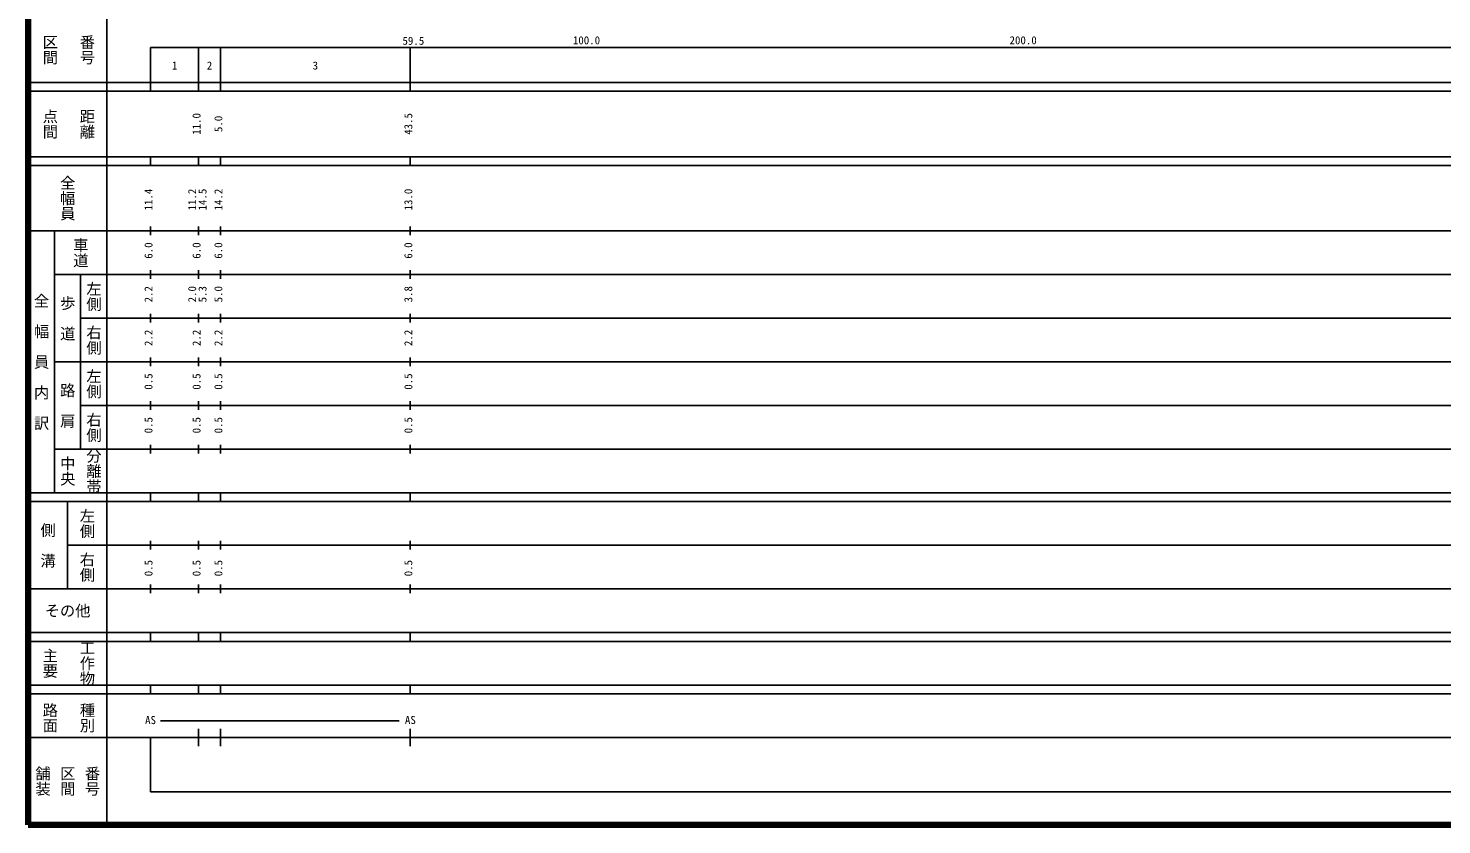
# Model space of a CAD drawing. Units: millimetres on the paper, enlarged 1000 times. Extents: x 40000 to 680000, y 20000 to 380000.
# Drawn here: x 40000 to 363711, y 20000 to 202409 of the extents above; entities that cross this region are included whole.
import ezdxf
from ezdxf.enums import TextEntityAlignment as Align

# ---------------------------------------------------------------- set-up
doc = ezdxf.new("R2010")
doc.units = ezdxf.units.MM
doc.header["$LTSCALE"] = 1000
doc.layers.add('M-TTL', color=2, linetype='Continuous', lineweight=140)
doc.layers.add('M-TTL-BAND', color=7, linetype='Continuous', lineweight=25)
doc.styles.add('@ＭＳ ゴシック', font='')
doc.styles.add('ＭＳ ゴシック', font='')
doc.styles.get('@ＭＳ ゴシック').set_extended_font_data('@MS Gothic')
doc.styles.get('ＭＳ ゴシック').set_extended_font_data('MS Gothic')

msp = doc.modelspace()

# ---------------------------------------------------------------- linework, layer by layer
at = {"layer": 'M-TTL'}
for p, q in [((40000, 380000), (40000, 20000)), ((40000, 20000), (680000, 20000))]:
    msp.add_line(p, q, dxfattribs=at)
at = {"layer": 'M-TTL-BAND'}
for p, q in [((58000, 370000), (58000, 20000)), ((68000, 198000), (579000, 198000)), ((68000, 198000), (68000, 188000)), ((79000, 188000), (79000, 198000)), ((84000, 188000), (84000, 198000)), ((127500, 188000), (127500, 198000)), ((40000, 190000), (579000, 190000)), ((40000, 188000), (579000, 188000)), ((40000, 173000), (579000, 173000)), ((68000, 171000), (68000, 173000)), ((79000, 171000), (79000, 173000)), ((84000, 171000), (84000, 173000)), ((127500, 171000), (127500, 173000)), ((40000, 171000), (579000, 171000)), ((40000, 156000), (579000, 156000)), ((46000, 96000), (46000, 156000)), ((68000, 155000), (68000, 157000)), ((79000, 155000), (79000, 157000)), ((84000, 155000), (84000, 157000)), ((127500, 155000), (127500, 157000)), ((46000, 146000), (579000, 146000)), ((52000, 146000), (52000, 106000)), ((68000, 145000), (68000, 147000)), ((79000, 145000), (79000, 147000)), ((84000, 145000), (84000, 147000)), ((127500, 145000), (127500, 147000)), ((52000, 136000), (579000, 136000)), ((68000, 135000), (68000, 137000)), ((79000, 135000), (79000, 137000)), ((84000, 135000), (84000, 137000)), ((127500, 135000), (127500, 137000)), ((68000, 125000), (68000, 127000)), ((79000, 125000), (79000, 127000)), ((84000, 125000), (84000, 127000)), ((127500, 125000), (127500, 127000)), ((46000, 126000), (579000, 126000)), ((68000, 115000), (68000, 117000)), ((79000, 115000), (79000, 117000)), ((84000, 115000), (84000, 117000)), ((127500, 115000), (127500, 117000)), ((52000, 116000), (579000, 116000)), ((68000, 105000), (68000, 107000)), ((79000, 105000), (79000, 107000)), ((84000, 105000), (84000, 107000)), ((127500, 105000), (127500, 107000)), ((46000, 106000), (579000, 106000)), ((40000, 96000), (579000, 96000)), ((40000, 94000), (579000, 94000)), ((49000, 94000), (49000, 74000)), ((68000, 94000), (68000, 96000)), ((79000, 94000), (79000, 96000)), ((84000, 94000), (84000, 96000)), ((127500, 94000), (127500, 96000)), ((68000, 83000), (68000, 85000)), ((79000, 83000), (79000, 85000)), ((84000, 83000), (84000, 85000)), ((127500, 83000), (127500, 85000)), ((49000, 84000), (579000, 84000)), ((68000, 73000), (68000, 75000)), ((79000, 73000), (79000, 75000)), ((84000, 73000), (84000, 75000)), ((127500, 73000), (127500, 75000)), ((40000, 74000), (579000, 74000)), ((40000, 64000), (579000, 64000)), ((40000, 62000), (579000, 62000)), ((68000, 62000), (68000, 64000)), ((79000, 62000), (79000, 64000)), ((84000, 62000), (84000, 64000)), ((127500, 62000), (127500, 64000)), ((40000, 52000), (579000, 52000)), ((68000, 50000), (68000, 52000)), ((79000, 50000), (79000, 52000)), ((84000, 50000), (84000, 52000)), ((127500, 50000), (127500, 52000)), ((40000, 50000), (579000, 50000)), ((70302, 43831), (124981, 43831)), ((40000, 40000), (579000, 40000)), ((68000, 40000), (68000, 27500)), ((79000, 38000), (79000, 42000)), ((84000, 38000), (84000, 42000)), ((127500, 38000), (127500, 42000)), ((68000, 27500), (579000, 27500))]:
    msp.add_line(p, q, dxfattribs=at)

# ---------------------------------------------------------------- texts
at = {"layer": 'M-TTL-BAND', "style": '@ＭＳ ゴシック'}
for s, p in [('番号', (53500, 197500)), ('区間', (45000, 197500)), ('点間', (45000, 180500)), ('距離', (53500, 180500)), ('全幅員', (49000, 163500)), ('車道', (52000, 151000)), ('左側', (55000, 141000)), ('全\u3000幅\u3000員\u3000内\u3000訳', (43000, 126000)), ('歩\u3000道', (49000, 136000)), ('右側', (55000, 131000)), ('左側', (55000, 121000)), ('路\u3000肩', (49000, 116000)), ('右側', (55000, 111000)), ('中央', (49000, 101000)), ('分離帯', (55000, 101000)), ('左側', (53500, 89000)), ('側\u3000溝', (44500, 84000)), ('右側', (53500, 79000)), ('工作物', (53500, 57000)), ('主要', (45000, 57000)), ('路面', (45000, 44500)), ('種別', (53500, 44500)), ('舗装', (43333, 30000)), ('区間', (49000, 30000)), ('番号', (54667, 30000))]:
    msp.add_text(s, height=2566, rotation=270, dxfattribs=at).set_placement(p, align=Align.MIDDLE_CENTER)
at = {"layer": 'M-TTL-BAND', "style": 'ＭＳ ゴシック'}
for s, p in [('59.5', (128195, 198072)), ('100.0', (167844, 198195)), ('200.0', (267844, 198195)), ('1', (73500, 192405)), ('2', (81500, 192405)), ('3', (105750, 192405)), ('AS', (68000, 42500)), ('AS', (127508, 42520))]:
    msp.add_text(s, height=1833, dxfattribs=at).set_placement(p, align=Align.BOTTOM_CENTER)
for s, p in [('11.0', (80000, 180500)), ('5.0', (85000, 180500)), ('43.5', (128500, 180500)), ('11.4', (69000, 163174)), ('11.2', (79000, 163174)), ('14.5', (81370, 163174)), ('14.2', (85000, 163174)), ('13.0', (128500, 163174)), ('6.0', (69000, 151500)), ('6.0', (80000, 151500)), ('6.0', (85000, 151500)), ('6.0', (128500, 151500)), ('2.2', (69000, 141500)), ('2.0', (79000, 141500)), ('5.3', (81370, 141500)), ('5.0', (85000, 141500)), ('3.8', (128500, 141500)), ('2.2', (69000, 131500)), ('2.2', (80000, 131500)), ('2.2', (85000, 131500)), ('2.2', (128500, 131500)), ('0.5', (69000, 121500)), ('0.5', (80000, 121500)), ('0.5', (85000, 121500)), ('0.5', (128500, 121500)), ('0.5', (69000, 111500)), ('0.5', (80000, 111500)), ('0.5', (85000, 111500)), ('0.5', (128500, 111500)), ('0.5', (69000, 78764)), ('0.5', (80000, 78764)), ('0.5', (85000, 78764)), ('0.5', (128500, 78764))]:
    msp.add_text(s, height=1833, rotation=90, dxfattribs=at).set_placement(p, align=Align.BOTTOM_CENTER)
msp.add_text('その他', height=2566, dxfattribs=at).set_placement((49000, 69000), align=Align.MIDDLE_CENTER)

doc.saveas('drawing.dxf')
